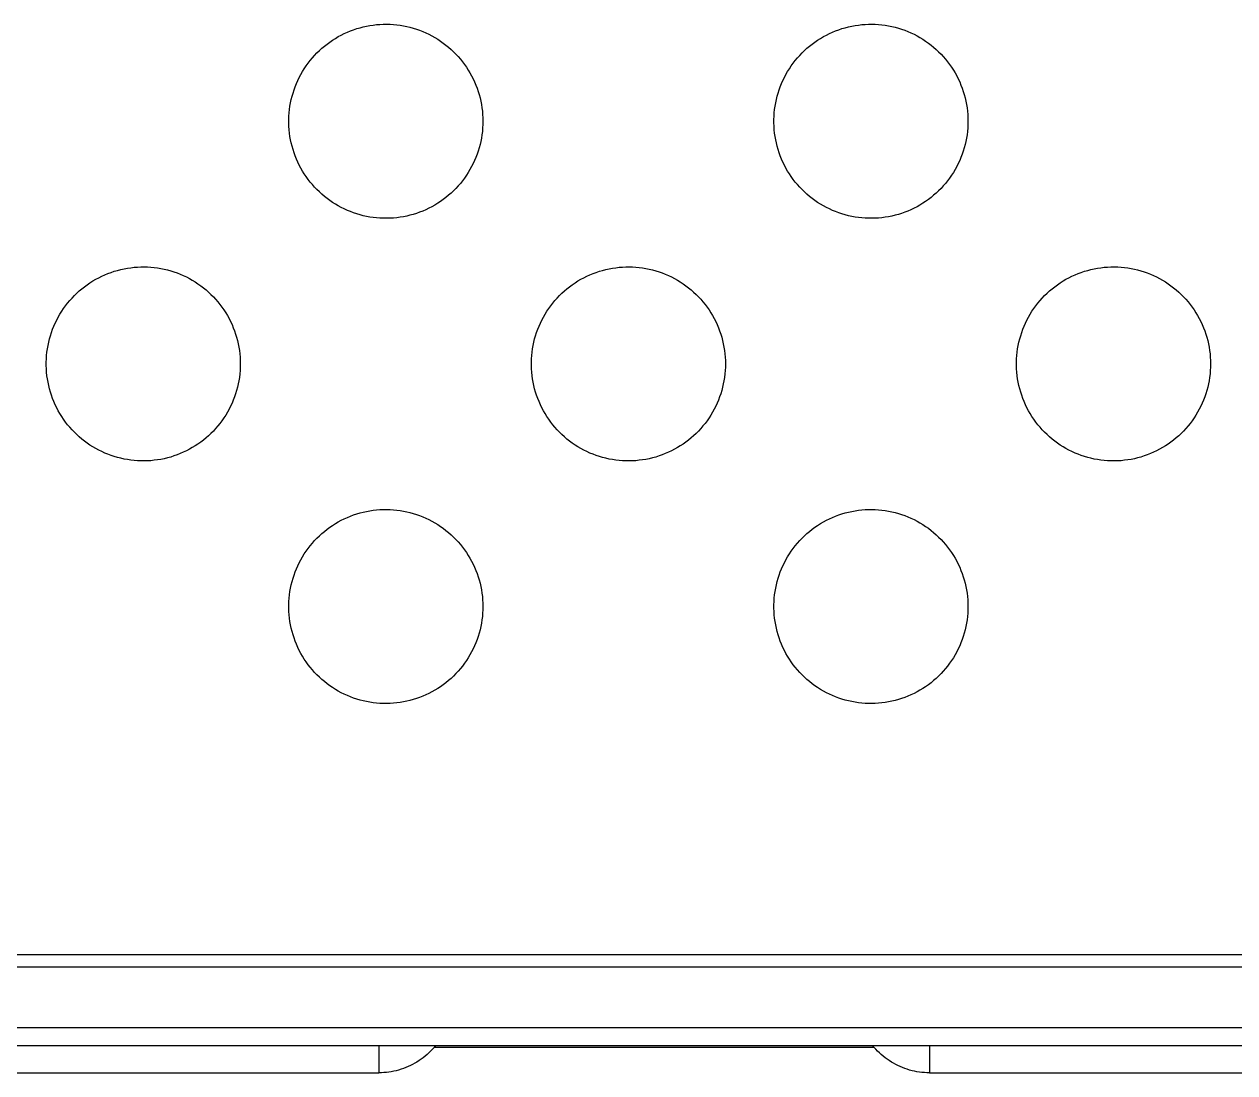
# Model space of a CAD drawing. Header units: millimetres. Extents: x -987 to 2591, y -102 to 2398.
# Drawn here: x 686.16 to 736.07, y 260.37 to 303.59 of the extents above; entities that cross this region are included whole.
import ezdxf

# ---------------------------------------------------------------- set-up
doc = ezdxf.new("R2010")
doc.units = ezdxf.units.MM
doc.header["$MEASUREMENT"] = 0
doc.layers.add('Utwórz2D linie widoczne', color=7, linetype='Continuous', true_color=0x000000)

msp = doc.modelspace()

# ---------------------------------------------------------------- linework, layer by layer
at = {"layer": 'Utwórz2D linie widoczne'}
for p, q in [((700.005, 303.446), (700.14, 303.481)), ((700.14, 303.481), (700.275, 303.511)), ((700.275, 303.511), (700.412, 303.536)), ((700.412, 303.536), (700.549, 303.556)), ((700.549, 303.556), (700.687, 303.572)), ((700.687, 303.572), (700.826, 303.583)), ((700.826, 303.583), (700.964, 303.589)), ((700.964, 303.589), (701.103, 303.59)), ((701.103, 303.59), (701.242, 303.586)), ((701.242, 303.586), (701.38, 303.578)), ((701.38, 303.578), (701.519, 303.565)), ((701.519, 303.565), (701.656, 303.547)), ((701.656, 303.547), (701.793, 303.524)), ((701.793, 303.524), (701.929, 303.496)), ((701.929, 303.496), (702.064, 303.464)), ((702.064, 303.464), (702.198, 303.427)), ((720.005, 303.446), (720.14, 303.481)), ((720.14, 303.481), (720.275, 303.511)), ((720.275, 303.511), (720.412, 303.536)), ((720.412, 303.536), (720.549, 303.556)), ((720.549, 303.556), (720.687, 303.572)), ((720.687, 303.572), (720.826, 303.583)), ((720.826, 303.583), (720.964, 303.589)), ((720.964, 303.589), (721.103, 303.59)), ((721.103, 303.59), (721.242, 303.586)), ((721.242, 303.586), (721.38, 303.578)), ((721.38, 303.578), (721.519, 303.565)), ((721.519, 303.565), (721.656, 303.547)), ((721.656, 303.547), (721.793, 303.524)), ((721.793, 303.524), (721.929, 303.496)), ((721.929, 303.496), (722.064, 303.464)), ((722.064, 303.464), (722.198, 303.427)), ((698.871, 302.933), (698.989, 303.007)), ((698.989, 303.007), (699.109, 303.077)), ((699.109, 303.077), (699.231, 303.143)), ((699.231, 303.143), (699.355, 303.205)), ((699.355, 303.205), (699.482, 303.262)), ((699.482, 303.262), (699.61, 303.315)), ((699.61, 303.315), (699.74, 303.363)), ((699.74, 303.363), (699.872, 303.407)), ((699.872, 303.407), (700.005, 303.446)), ((702.198, 303.427), (702.331, 303.386)), ((702.331, 303.386), (702.462, 303.34)), ((702.462, 303.34), (702.591, 303.289)), ((702.591, 303.289), (702.719, 303.234)), ((702.719, 303.234), (702.844, 303.174)), ((702.844, 303.174), (702.967, 303.111)), ((702.967, 303.111), (703.088, 303.043)), ((703.088, 303.043), (703.207, 302.97)), ((703.207, 302.97), (703.323, 302.894)), ((718.871, 302.933), (718.989, 303.007)), ((718.989, 303.007), (719.109, 303.077)), ((719.109, 303.077), (719.231, 303.143)), ((719.231, 303.143), (719.355, 303.205)), ((719.355, 303.205), (719.482, 303.262)), ((719.482, 303.262), (719.61, 303.315)), ((719.61, 303.315), (719.74, 303.363)), ((719.74, 303.363), (719.872, 303.407)), ((719.872, 303.407), (720.005, 303.446)), ((722.198, 303.427), (722.331, 303.386)), ((722.331, 303.386), (722.462, 303.34)), ((722.462, 303.34), (722.591, 303.289)), ((722.591, 303.289), (722.719, 303.234)), ((722.719, 303.234), (722.844, 303.174)), ((722.844, 303.174), (722.967, 303.111)), ((722.967, 303.111), (723.088, 303.043)), ((723.088, 303.043), (723.207, 302.97)), ((723.207, 302.97), (723.323, 302.894)), ((698.228, 302.406), (698.327, 302.503)), ((698.327, 302.503), (698.43, 302.597)), ((698.43, 302.597), (698.536, 302.686)), ((698.536, 302.686), (698.645, 302.772)), ((698.645, 302.772), (698.757, 302.855)), ((698.757, 302.855), (698.871, 302.933)), ((703.323, 302.894), (703.436, 302.814)), ((703.436, 302.814), (703.547, 302.73)), ((703.547, 302.73), (703.654, 302.642)), ((703.654, 302.642), (703.759, 302.55)), ((703.759, 302.55), (703.86, 302.455)), ((703.86, 302.455), (703.958, 302.357)), ((718.228, 302.406), (718.327, 302.503)), ((718.327, 302.503), (718.43, 302.597)), ((718.43, 302.597), (718.536, 302.686)), ((718.536, 302.686), (718.645, 302.772)), ((718.645, 302.772), (718.757, 302.855)), ((718.757, 302.855), (718.871, 302.933)), ((723.323, 302.894), (723.436, 302.814)), ((723.436, 302.814), (723.547, 302.73)), ((723.547, 302.73), (723.654, 302.642)), ((723.654, 302.642), (723.759, 302.55)), ((723.759, 302.55), (723.86, 302.455)), ((723.86, 302.455), (723.958, 302.357)), ((697.784, 301.873), (697.865, 301.986)), ((697.865, 301.986), (697.95, 302.096)), ((697.95, 302.096), (698.039, 302.202)), ((698.039, 302.202), (698.132, 302.306)), ((698.132, 302.306), (698.228, 302.406)), ((703.958, 302.357), (704.052, 302.255)), ((704.052, 302.255), (704.142, 302.149)), ((704.142, 302.149), (704.229, 302.041)), ((704.229, 302.041), (704.313, 301.93)), ((717.784, 301.873), (717.865, 301.986)), ((717.865, 301.986), (717.95, 302.096)), ((717.95, 302.096), (718.039, 302.202)), ((718.039, 302.202), (718.132, 302.306)), ((718.132, 302.306), (718.228, 302.406)), ((723.958, 302.357), (724.052, 302.255)), ((724.052, 302.255), (724.142, 302.149)), ((724.142, 302.149), (724.229, 302.041)), ((724.229, 302.041), (724.313, 301.93)), ((697.5, 301.397), (697.565, 301.52)), ((697.565, 301.52), (697.634, 301.64)), ((697.634, 301.64), (697.707, 301.758)), ((697.707, 301.758), (697.784, 301.873)), ((704.313, 301.93), (704.392, 301.816)), ((704.392, 301.816), (704.467, 301.699)), ((704.467, 301.699), (704.538, 301.58)), ((704.538, 301.58), (704.605, 301.458)), ((704.605, 301.458), (704.668, 301.335)), ((717.5, 301.397), (717.565, 301.52)), ((717.565, 301.52), (717.634, 301.64)), ((717.634, 301.64), (717.707, 301.758)), ((717.707, 301.758), (717.784, 301.873)), ((724.313, 301.93), (724.392, 301.816)), ((724.392, 301.816), (724.467, 301.699)), ((724.467, 301.699), (724.538, 301.58)), ((724.538, 301.58), (724.605, 301.458)), ((724.605, 301.458), (724.668, 301.335)), ((697.284, 300.885), (697.331, 301.016)), ((697.331, 301.016), (697.383, 301.145)), ((697.383, 301.145), (697.439, 301.272)), ((697.439, 301.272), (697.5, 301.397)), ((704.668, 301.335), (704.726, 301.209)), ((704.726, 301.209), (704.78, 301.081)), ((704.78, 301.081), (704.83, 300.951)), ((717.284, 300.885), (717.331, 301.016)), ((717.331, 301.016), (717.383, 301.145)), ((717.383, 301.145), (717.439, 301.272)), ((717.439, 301.272), (717.5, 301.397)), ((724.668, 301.335), (724.726, 301.209)), ((724.726, 301.209), (724.78, 301.081)), ((724.78, 301.081), (724.83, 300.951)), ((697.141, 300.349), (697.17, 300.485)), ((697.17, 300.485), (697.203, 300.62)), ((697.203, 300.62), (697.241, 300.753)), ((697.241, 300.753), (697.284, 300.885)), ((704.83, 300.951), (704.875, 300.82)), ((704.875, 300.82), (704.915, 300.687)), ((704.915, 300.687), (704.951, 300.553)), ((704.951, 300.553), (704.982, 300.417)), ((717.141, 300.349), (717.17, 300.485)), ((717.17, 300.485), (717.203, 300.62)), ((717.203, 300.62), (717.241, 300.753)), ((717.241, 300.753), (717.284, 300.885)), ((724.83, 300.951), (724.875, 300.82)), ((724.875, 300.82), (724.915, 300.687)), ((724.915, 300.687), (724.951, 300.553)), ((724.951, 300.553), (724.982, 300.417)), ((697.083, 299.937), (697.098, 300.075)), ((697.098, 300.075), (697.117, 300.212)), ((697.117, 300.212), (697.141, 300.349)), ((704.982, 300.417), (705.008, 300.281)), ((705.008, 300.281), (705.03, 300.144)), ((705.03, 300.144), (705.047, 300.006)), ((705.047, 300.006), (705.059, 299.868)), ((717.083, 299.937), (717.098, 300.075)), ((717.098, 300.075), (717.117, 300.212)), ((717.117, 300.212), (717.141, 300.349)), ((724.982, 300.417), (725.008, 300.281)), ((725.008, 300.281), (725.03, 300.144)), ((725.03, 300.144), (725.047, 300.006)), ((725.047, 300.006), (725.059, 299.868)), ((697.069, 299.66), (697.074, 299.798)), ((697.069, 299.521), (697.069, 299.66)), ((697.074, 299.382), (697.069, 299.521)), ((697.074, 299.798), (697.083, 299.937)), ((705.059, 299.868), (705.066, 299.729)), ((705.066, 299.729), (705.068, 299.59)), ((705.068, 299.59), (705.066, 299.451)), ((717.069, 299.66), (717.074, 299.798)), ((717.069, 299.521), (717.069, 299.66)), ((717.074, 299.382), (717.069, 299.521)), ((717.074, 299.798), (717.083, 299.937)), ((725.059, 299.868), (725.066, 299.729)), ((725.066, 299.729), (725.068, 299.59)), ((725.068, 299.59), (725.066, 299.451)), ((697.083, 299.243), (697.074, 299.382)), ((697.098, 299.105), (697.083, 299.243)), ((697.117, 298.968), (697.098, 299.105)), ((697.141, 298.831), (697.117, 298.968)), ((705.03, 299.036), (705.008, 298.899)), ((705.047, 299.174), (705.03, 299.036)), ((705.059, 299.313), (705.047, 299.174)), ((705.066, 299.451), (705.059, 299.313)), ((717.083, 299.243), (717.074, 299.382)), ((717.098, 299.105), (717.083, 299.243)), ((717.117, 298.968), (717.098, 299.105)), ((717.141, 298.831), (717.117, 298.968)), ((725.03, 299.036), (725.008, 298.899)), ((725.047, 299.174), (725.03, 299.036)), ((725.059, 299.313), (725.047, 299.174)), ((725.066, 299.451), (725.059, 299.313)), ((697.17, 298.695), (697.141, 298.831)), ((697.203, 298.56), (697.17, 298.695)), ((697.241, 298.427), (697.203, 298.56)), ((704.915, 298.494), (704.875, 298.361)), ((704.951, 298.628), (704.915, 298.494)), ((704.982, 298.763), (704.951, 298.628)), ((705.008, 298.899), (704.982, 298.763)), ((717.17, 298.695), (717.141, 298.831)), ((717.203, 298.56), (717.17, 298.695)), ((717.241, 298.427), (717.203, 298.56)), ((724.915, 298.494), (724.875, 298.361)), ((724.951, 298.628), (724.915, 298.494)), ((724.982, 298.763), (724.951, 298.628)), ((725.008, 298.899), (724.982, 298.763)), ((697.284, 298.295), (697.241, 298.427)), ((697.331, 298.164), (697.284, 298.295)), ((697.383, 298.035), (697.331, 298.164)), ((697.439, 297.908), (697.383, 298.035)), ((704.726, 297.972), (704.668, 297.846)), ((704.78, 298.1), (704.726, 297.972)), ((704.83, 298.229), (704.78, 298.1)), ((704.875, 298.361), (704.83, 298.229)), ((717.284, 298.295), (717.241, 298.427)), ((717.331, 298.164), (717.284, 298.295)), ((717.383, 298.035), (717.331, 298.164)), ((717.439, 297.908), (717.383, 298.035)), ((724.726, 297.972), (724.668, 297.846)), ((724.78, 298.1), (724.726, 297.972)), ((724.83, 298.229), (724.78, 298.1)), ((724.875, 298.361), (724.83, 298.229)), ((697.5, 297.783), (697.439, 297.908)), ((697.565, 297.661), (697.5, 297.783)), ((697.634, 297.54), (697.565, 297.661)), ((697.707, 297.422), (697.634, 297.54)), ((704.467, 297.481), (704.392, 297.364)), ((704.538, 297.6), (704.467, 297.481)), ((704.605, 297.722), (704.538, 297.6)), ((704.668, 297.846), (704.605, 297.722)), ((717.5, 297.783), (717.439, 297.908)), ((717.565, 297.661), (717.5, 297.783)), ((717.634, 297.54), (717.565, 297.661)), ((717.707, 297.422), (717.634, 297.54)), ((724.467, 297.481), (724.392, 297.364)), ((724.538, 297.6), (724.467, 297.481)), ((724.605, 297.722), (724.538, 297.6)), ((724.668, 297.846), (724.605, 297.722)), ((697.784, 297.307), (697.707, 297.422)), ((697.865, 297.194), (697.784, 297.307)), ((697.95, 297.085), (697.865, 297.194)), ((698.039, 296.978), (697.95, 297.085)), ((698.132, 296.874), (698.039, 296.978)), ((704.142, 297.031), (704.052, 296.926)), ((704.229, 297.139), (704.142, 297.031)), ((704.313, 297.25), (704.229, 297.139)), ((704.392, 297.364), (704.313, 297.25)), ((717.784, 297.307), (717.707, 297.422)), ((717.865, 297.194), (717.784, 297.307)), ((717.95, 297.085), (717.865, 297.194)), ((718.039, 296.978), (717.95, 297.085)), ((718.132, 296.874), (718.039, 296.978)), ((724.142, 297.031), (724.052, 296.926)), ((724.229, 297.139), (724.142, 297.031)), ((724.313, 297.25), (724.229, 297.139)), ((724.392, 297.364), (724.313, 297.25)), ((698.228, 296.774), (698.132, 296.874)), ((698.327, 296.677), (698.228, 296.774)), ((698.43, 296.584), (698.327, 296.677)), ((698.536, 296.494), (698.43, 296.584)), ((698.645, 296.408), (698.536, 296.494)), ((703.654, 296.538), (703.547, 296.45)), ((703.759, 296.63), (703.654, 296.538)), ((703.86, 296.725), (703.759, 296.63)), ((703.958, 296.824), (703.86, 296.725)), ((704.052, 296.926), (703.958, 296.824)), ((718.228, 296.774), (718.132, 296.874)), ((718.327, 296.677), (718.228, 296.774)), ((718.43, 296.584), (718.327, 296.677)), ((718.536, 296.494), (718.43, 296.584)), ((718.645, 296.408), (718.536, 296.494)), ((723.654, 296.538), (723.547, 296.45)), ((723.759, 296.63), (723.654, 296.538)), ((723.86, 296.725), (723.759, 296.63)), ((723.958, 296.824), (723.86, 296.725)), ((724.052, 296.926), (723.958, 296.824)), ((698.757, 296.326), (698.645, 296.408)), ((698.871, 296.247), (698.757, 296.326)), ((698.989, 296.173), (698.871, 296.247)), ((699.109, 296.103), (698.989, 296.173)), ((699.231, 296.037), (699.109, 296.103)), ((699.355, 295.976), (699.231, 296.037)), ((699.482, 295.918), (699.355, 295.976)), ((702.844, 296.006), (702.719, 295.946)), ((702.967, 296.07), (702.844, 296.006)), ((703.088, 296.138), (702.967, 296.07)), ((703.207, 296.21), (703.088, 296.138)), ((703.323, 296.286), (703.207, 296.21)), ((703.436, 296.366), (703.323, 296.286)), ((703.547, 296.45), (703.436, 296.366)), ((718.757, 296.326), (718.645, 296.408)), ((718.871, 296.247), (718.757, 296.326)), ((718.989, 296.173), (718.871, 296.247)), ((719.109, 296.103), (718.989, 296.173)), ((719.231, 296.037), (719.109, 296.103)), ((719.355, 295.976), (719.231, 296.037)), ((719.482, 295.918), (719.355, 295.976)), ((722.844, 296.006), (722.719, 295.946)), ((722.967, 296.07), (722.844, 296.006)), ((723.088, 296.138), (722.967, 296.07)), ((723.207, 296.21), (723.088, 296.138)), ((723.323, 296.286), (723.207, 296.21)), ((723.436, 296.366), (723.323, 296.286)), ((723.547, 296.45), (723.436, 296.366)), ((699.61, 295.865), (699.482, 295.918)), ((699.74, 295.817), (699.61, 295.865)), ((699.872, 295.773), (699.74, 295.817)), ((700.005, 295.734), (699.872, 295.773)), ((700.14, 295.699), (700.005, 295.734)), ((700.275, 295.67), (700.14, 295.699)), ((700.412, 295.644), (700.275, 295.67)), ((700.549, 295.624), (700.412, 295.644)), ((700.687, 295.608), (700.549, 295.624)), ((700.826, 295.598), (700.687, 295.608)), ((700.964, 295.591), (700.826, 295.598)), ((701.103, 295.59), (700.964, 295.591)), ((701.242, 295.594), (701.103, 295.59)), ((701.38, 295.602), (701.242, 295.594)), ((701.519, 295.616), (701.38, 295.602)), ((701.656, 295.634), (701.519, 295.616)), ((701.793, 295.656), (701.656, 295.634)), ((701.929, 295.684), (701.793, 295.656)), ((702.064, 295.716), (701.929, 295.684)), ((702.198, 295.753), (702.064, 295.716)), ((702.331, 295.795), (702.198, 295.753)), ((702.462, 295.841), (702.331, 295.795)), ((702.591, 295.891), (702.462, 295.841)), ((702.719, 295.946), (702.591, 295.891)), ((719.61, 295.865), (719.482, 295.918)), ((719.74, 295.817), (719.61, 295.865)), ((719.872, 295.773), (719.74, 295.817)), ((720.005, 295.734), (719.872, 295.773)), ((720.14, 295.699), (720.005, 295.734)), ((720.275, 295.67), (720.14, 295.699)), ((720.412, 295.644), (720.275, 295.67)), ((720.549, 295.624), (720.412, 295.644)), ((720.687, 295.608), (720.549, 295.624)), ((720.826, 295.598), (720.687, 295.608)), ((720.964, 295.591), (720.826, 295.598)), ((721.103, 295.59), (720.964, 295.591)), ((721.242, 295.594), (721.103, 295.59)), ((721.38, 295.602), (721.242, 295.594)), ((721.519, 295.616), (721.38, 295.602)), ((721.656, 295.634), (721.519, 295.616)), ((721.793, 295.656), (721.656, 295.634)), ((721.929, 295.684), (721.793, 295.656)), ((722.064, 295.716), (721.929, 295.684)), ((722.198, 295.753), (722.064, 295.716)), ((722.331, 295.795), (722.198, 295.753)), ((722.462, 295.841), (722.331, 295.795)), ((722.591, 295.891), (722.462, 295.841)), ((722.719, 295.946), (722.591, 295.891)), ((690.005, 293.446), (690.14, 293.481)), ((690.14, 293.481), (690.275, 293.511)), ((690.275, 293.511), (690.412, 293.536)), ((690.412, 293.536), (690.549, 293.556)), ((690.549, 293.556), (690.687, 293.572)), ((690.687, 293.572), (690.826, 293.583)), ((690.826, 293.583), (690.964, 293.589)), ((690.964, 293.589), (691.103, 293.59)), ((691.103, 293.59), (691.242, 293.586)), ((691.242, 293.586), (691.38, 293.578)), ((691.38, 293.578), (691.519, 293.565)), ((691.519, 293.565), (691.656, 293.547)), ((691.656, 293.547), (691.793, 293.524)), ((691.793, 293.524), (691.929, 293.496)), ((691.929, 293.496), (692.064, 293.464)), ((710.005, 293.446), (710.14, 293.481)), ((710.14, 293.481), (710.275, 293.511)), ((710.275, 293.511), (710.412, 293.536)), ((710.412, 293.536), (710.549, 293.556)), ((710.549, 293.556), (710.687, 293.572)), ((710.687, 293.572), (710.826, 293.583)), ((710.826, 293.583), (710.964, 293.589)), ((710.964, 293.589), (711.103, 293.59)), ((711.103, 293.59), (711.242, 293.586)), ((711.242, 293.586), (711.38, 293.578)), ((711.38, 293.578), (711.519, 293.565)), ((711.519, 293.565), (711.656, 293.547)), ((711.656, 293.547), (711.793, 293.524)), ((711.793, 293.524), (711.929, 293.496)), ((711.929, 293.496), (712.064, 293.464)), ((730.005, 293.446), (730.14, 293.481)), ((730.14, 293.481), (730.275, 293.511)), ((730.275, 293.511), (730.412, 293.536)), ((730.412, 293.536), (730.549, 293.556)), ((730.549, 293.556), (730.687, 293.572)), ((730.687, 293.572), (730.826, 293.583)), ((730.826, 293.583), (730.964, 293.589)), ((730.964, 293.589), (731.103, 293.59)), ((731.103, 293.59), (731.242, 293.586)), ((731.242, 293.586), (731.38, 293.578)), ((731.38, 293.578), (731.519, 293.565)), ((731.519, 293.565), (731.656, 293.547)), ((731.656, 293.547), (731.793, 293.524)), ((731.793, 293.524), (731.929, 293.496)), ((731.929, 293.496), (732.064, 293.464)), ((688.871, 292.933), (688.989, 293.007)), ((688.989, 293.007), (689.109, 293.077)), ((689.109, 293.077), (689.231, 293.143)), ((689.231, 293.143), (689.355, 293.205)), ((689.355, 293.205), (689.482, 293.262)), ((689.482, 293.262), (689.61, 293.315)), ((689.61, 293.315), (689.74, 293.363)), ((689.74, 293.363), (689.872, 293.407)), ((689.872, 293.407), (690.005, 293.446)), ((692.064, 293.464), (692.198, 293.427)), ((692.198, 293.427), (692.331, 293.386)), ((692.331, 293.386), (692.462, 293.34)), ((692.462, 293.34), (692.591, 293.289)), ((692.591, 293.289), (692.719, 293.234)), ((692.719, 293.234), (692.844, 293.174)), ((692.844, 293.174), (692.967, 293.111)), ((692.967, 293.111), (693.088, 293.043)), ((693.088, 293.043), (693.207, 292.97)), ((693.207, 292.97), (693.323, 292.894)), ((708.871, 292.933), (708.989, 293.007)), ((708.989, 293.007), (709.109, 293.077)), ((709.109, 293.077), (709.231, 293.143)), ((709.231, 293.143), (709.355, 293.205)), ((709.355, 293.205), (709.482, 293.262)), ((709.482, 293.262), (709.61, 293.315)), ((709.61, 293.315), (709.74, 293.363)), ((709.74, 293.363), (709.872, 293.407)), ((709.872, 293.407), (710.005, 293.446)), ((712.064, 293.464), (712.198, 293.427)), ((712.198, 293.427), (712.331, 293.386)), ((712.331, 293.386), (712.462, 293.34)), ((712.462, 293.34), (712.591, 293.289)), ((712.591, 293.289), (712.719, 293.234)), ((712.719, 293.234), (712.844, 293.174)), ((712.844, 293.174), (712.967, 293.111)), ((712.967, 293.111), (713.088, 293.043)), ((713.088, 293.043), (713.207, 292.97)), ((713.207, 292.97), (713.323, 292.894)), ((728.871, 292.933), (728.989, 293.007)), ((728.989, 293.007), (729.109, 293.077)), ((729.109, 293.077), (729.231, 293.143)), ((729.231, 293.143), (729.355, 293.205)), ((729.355, 293.205), (729.482, 293.262)), ((729.482, 293.262), (729.61, 293.315)), ((729.61, 293.315), (729.74, 293.363)), ((729.74, 293.363), (729.872, 293.407)), ((729.872, 293.407), (730.005, 293.446)), ((732.064, 293.464), (732.198, 293.427)), ((732.198, 293.427), (732.331, 293.386)), ((732.331, 293.386), (732.462, 293.34)), ((732.462, 293.34), (732.591, 293.289)), ((732.591, 293.289), (732.719, 293.234)), ((732.719, 293.234), (732.844, 293.174)), ((732.844, 293.174), (732.967, 293.111)), ((732.967, 293.111), (733.088, 293.043)), ((733.088, 293.043), (733.207, 292.97)), ((733.207, 292.97), (733.323, 292.894)), ((688.228, 292.406), (688.327, 292.503)), ((688.327, 292.503), (688.43, 292.597)), ((688.43, 292.597), (688.536, 292.686)), ((688.536, 292.686), (688.645, 292.772)), ((688.645, 292.772), (688.757, 292.855)), ((688.757, 292.855), (688.871, 292.933)), ((693.323, 292.894), (693.436, 292.814)), ((693.436, 292.814), (693.547, 292.73)), ((693.547, 292.73), (693.654, 292.642)), ((693.654, 292.642), (693.759, 292.55)), ((693.759, 292.55), (693.86, 292.455)), ((708.228, 292.406), (708.327, 292.503)), ((708.327, 292.503), (708.43, 292.597)), ((708.43, 292.597), (708.536, 292.686)), ((708.536, 292.686), (708.645, 292.772)), ((708.645, 292.772), (708.757, 292.855)), ((708.757, 292.855), (708.871, 292.933)), ((713.323, 292.894), (713.436, 292.814)), ((713.436, 292.814), (713.547, 292.73)), ((713.547, 292.73), (713.654, 292.642)), ((713.654, 292.642), (713.759, 292.55)), ((713.759, 292.55), (713.86, 292.455)), ((728.228, 292.406), (728.327, 292.503)), ((728.327, 292.503), (728.43, 292.597)), ((728.43, 292.597), (728.536, 292.686)), ((728.536, 292.686), (728.645, 292.772)), ((728.645, 292.772), (728.757, 292.855)), ((728.757, 292.855), (728.871, 292.933)), ((733.323, 292.894), (733.436, 292.814)), ((733.436, 292.814), (733.547, 292.73)), ((733.547, 292.73), (733.654, 292.642)), ((733.654, 292.642), (733.759, 292.55)), ((733.759, 292.55), (733.86, 292.455)), ((687.784, 291.873), (687.865, 291.986)), ((687.865, 291.986), (687.95, 292.096)), ((687.95, 292.096), (688.039, 292.202)), ((688.039, 292.202), (688.132, 292.306)), ((688.132, 292.306), (688.228, 292.406)), ((693.86, 292.455), (693.958, 292.357)), ((693.958, 292.357), (694.052, 292.255)), ((694.052, 292.255), (694.142, 292.149)), ((694.142, 292.149), (694.229, 292.041)), ((694.229, 292.041), (694.313, 291.93)), ((707.784, 291.873), (707.865, 291.986)), ((707.865, 291.986), (707.95, 292.096)), ((707.95, 292.096), (708.039, 292.202)), ((708.039, 292.202), (708.132, 292.306)), ((708.132, 292.306), (708.228, 292.406)), ((713.86, 292.455), (713.958, 292.357)), ((713.958, 292.357), (714.052, 292.255)), ((714.052, 292.255), (714.142, 292.149)), ((714.142, 292.149), (714.229, 292.041)), ((714.229, 292.041), (714.313, 291.93)), ((727.784, 291.873), (727.865, 291.986)), ((727.865, 291.986), (727.95, 292.096)), ((727.95, 292.096), (728.039, 292.202)), ((728.039, 292.202), (728.132, 292.306)), ((728.132, 292.306), (728.228, 292.406)), ((733.86, 292.455), (733.958, 292.357)), ((733.958, 292.357), (734.052, 292.255)), ((734.052, 292.255), (734.142, 292.149)), ((734.142, 292.149), (734.229, 292.041)), ((734.229, 292.041), (734.313, 291.93)), ((687.5, 291.397), (687.565, 291.52)), ((687.565, 291.52), (687.634, 291.64)), ((687.634, 291.64), (687.707, 291.758)), ((687.707, 291.758), (687.784, 291.873)), ((694.313, 291.93), (694.392, 291.816)), ((694.392, 291.816), (694.467, 291.699)), ((694.467, 291.699), (694.538, 291.58)), ((694.538, 291.58), (694.605, 291.458)), ((707.5, 291.397), (707.565, 291.52)), ((707.565, 291.52), (707.634, 291.64)), ((707.634, 291.64), (707.707, 291.758)), ((707.707, 291.758), (707.784, 291.873)), ((714.313, 291.93), (714.392, 291.816)), ((714.392, 291.816), (714.467, 291.699)), ((714.467, 291.699), (714.538, 291.58)), ((714.538, 291.58), (714.605, 291.458)), ((727.5, 291.397), (727.565, 291.52)), ((727.565, 291.52), (727.634, 291.64)), ((727.634, 291.64), (727.707, 291.758)), ((727.707, 291.758), (727.784, 291.873)), ((734.313, 291.93), (734.392, 291.816)), ((734.392, 291.816), (734.467, 291.699)), ((734.467, 291.699), (734.538, 291.58)), ((734.538, 291.58), (734.605, 291.458)), ((687.284, 290.885), (687.331, 291.016)), ((687.331, 291.016), (687.383, 291.145)), ((687.383, 291.145), (687.439, 291.272)), ((687.439, 291.272), (687.5, 291.397)), ((694.605, 291.458), (694.668, 291.335)), ((694.668, 291.335), (694.726, 291.209)), ((694.726, 291.209), (694.78, 291.081)), ((694.78, 291.081), (694.83, 290.951)), ((707.284, 290.885), (707.331, 291.016)), ((707.331, 291.016), (707.383, 291.145)), ((707.383, 291.145), (707.439, 291.272)), ((707.439, 291.272), (707.5, 291.397)), ((714.605, 291.458), (714.668, 291.335)), ((714.668, 291.335), (714.726, 291.209)), ((714.726, 291.209), (714.78, 291.081)), ((714.78, 291.081), (714.83, 290.951)), ((727.284, 290.885), (727.331, 291.016)), ((727.331, 291.016), (727.383, 291.145)), ((727.383, 291.145), (727.439, 291.272)), ((727.439, 291.272), (727.5, 291.397)), ((734.605, 291.458), (734.668, 291.335)), ((734.668, 291.335), (734.726, 291.209)), ((734.726, 291.209), (734.78, 291.081)), ((734.78, 291.081), (734.83, 290.951)), ((687.141, 290.349), (687.17, 290.485)), ((687.17, 290.485), (687.203, 290.62)), ((687.203, 290.62), (687.241, 290.753)), ((687.241, 290.753), (687.284, 290.885)), ((694.83, 290.951), (694.875, 290.82)), ((694.875, 290.82), (694.915, 290.687)), ((694.915, 290.687), (694.951, 290.553)), ((694.951, 290.553), (694.982, 290.417)), ((707.141, 290.349), (707.17, 290.485)), ((707.17, 290.485), (707.203, 290.62)), ((707.203, 290.62), (707.241, 290.753)), ((707.241, 290.753), (707.284, 290.885)), ((714.83, 290.951), (714.875, 290.82)), ((714.875, 290.82), (714.915, 290.687)), ((714.915, 290.687), (714.951, 290.553)), ((714.951, 290.553), (714.982, 290.417)), ((727.141, 290.349), (727.17, 290.485)), ((727.17, 290.485), (727.203, 290.62)), ((727.203, 290.62), (727.241, 290.753)), ((727.241, 290.753), (727.284, 290.885)), ((734.83, 290.951), (734.875, 290.82)), ((734.875, 290.82), (734.915, 290.687)), ((734.915, 290.687), (734.951, 290.553)), ((734.951, 290.553), (734.982, 290.417)), ((687.083, 289.937), (687.098, 290.075)), ((687.098, 290.075), (687.117, 290.212)), ((687.117, 290.212), (687.141, 290.349)), ((694.982, 290.417), (695.008, 290.281)), ((695.008, 290.281), (695.03, 290.144)), ((695.03, 290.144), (695.047, 290.006)), ((695.047, 290.006), (695.059, 289.868)), ((707.083, 289.937), (707.098, 290.075)), ((707.098, 290.075), (707.117, 290.212)), ((707.117, 290.212), (707.141, 290.349)), ((714.982, 290.417), (715.008, 290.281)), ((715.008, 290.281), (715.03, 290.144)), ((715.03, 290.144), (715.047, 290.006)), ((715.047, 290.006), (715.059, 289.868)), ((727.083, 289.937), (727.098, 290.075)), ((727.098, 290.075), (727.117, 290.212)), ((727.117, 290.212), (727.141, 290.349)), ((734.982, 290.417), (735.008, 290.281)), ((735.008, 290.281), (735.03, 290.144)), ((735.03, 290.144), (735.047, 290.006)), ((735.047, 290.006), (735.059, 289.868)), ((687.069, 289.66), (687.074, 289.798)), ((687.069, 289.521), (687.069, 289.66)), ((687.074, 289.382), (687.069, 289.521)), ((687.074, 289.798), (687.083, 289.937)), ((695.059, 289.868), (695.066, 289.729)), ((695.066, 289.729), (695.068, 289.59)), ((695.068, 289.59), (695.066, 289.451)), ((707.069, 289.66), (707.074, 289.798)), ((707.069, 289.521), (707.069, 289.66)), ((707.074, 289.382), (707.069, 289.521)), ((707.074, 289.798), (707.083, 289.937)), ((715.059, 289.868), (715.066, 289.729)), ((715.066, 289.729), (715.068, 289.59)), ((715.068, 289.59), (715.066, 289.451)), ((727.069, 289.66), (727.074, 289.798)), ((727.069, 289.521), (727.069, 289.66)), ((727.074, 289.382), (727.069, 289.521)), ((727.074, 289.798), (727.083, 289.937)), ((735.059, 289.868), (735.066, 289.729)), ((735.066, 289.729), (735.068, 289.59)), ((735.068, 289.59), (735.066, 289.451)), ((687.083, 289.243), (687.074, 289.382)), ((687.098, 289.105), (687.083, 289.243)), ((687.117, 288.968), (687.098, 289.105)), ((695.03, 289.036), (695.008, 288.899)), ((695.047, 289.174), (695.03, 289.036)), ((695.059, 289.313), (695.047, 289.174)), ((695.066, 289.451), (695.059, 289.313)), ((707.083, 289.243), (707.074, 289.382)), ((707.098, 289.105), (707.083, 289.243)), ((707.117, 288.968), (707.098, 289.105)), ((715.03, 289.036), (715.008, 288.899)), ((715.047, 289.174), (715.03, 289.036)), ((715.059, 289.313), (715.047, 289.174)), ((715.066, 289.451), (715.059, 289.313)), ((727.083, 289.243), (727.074, 289.382)), ((727.098, 289.105), (727.083, 289.243)), ((727.117, 288.968), (727.098, 289.105)), ((735.03, 289.036), (735.008, 288.899)), ((735.047, 289.174), (735.03, 289.036)), ((735.059, 289.313), (735.047, 289.174)), ((735.066, 289.451), (735.059, 289.313)), ((687.141, 288.831), (687.117, 288.968)), ((687.17, 288.695), (687.141, 288.831)), ((687.203, 288.56), (687.17, 288.695)), ((687.241, 288.427), (687.203, 288.56)), ((694.915, 288.494), (694.875, 288.361)), ((694.951, 288.628), (694.915, 288.494)), ((694.982, 288.763), (694.951, 288.628)), ((695.008, 288.899), (694.982, 288.763)), ((707.141, 288.831), (707.117, 288.968)), ((707.17, 288.695), (707.141, 288.831)), ((707.203, 288.56), (707.17, 288.695)), ((707.241, 288.427), (707.203, 288.56)), ((714.915, 288.494), (714.875, 288.361)), ((714.951, 288.628), (714.915, 288.494)), ((714.982, 288.763), (714.951, 288.628)), ((715.008, 288.899), (714.982, 288.763)), ((727.141, 288.831), (727.117, 288.968)), ((727.17, 288.695), (727.141, 288.831)), ((727.203, 288.56), (727.17, 288.695)), ((727.241, 288.427), (727.203, 288.56)), ((734.915, 288.494), (734.875, 288.361)), ((734.951, 288.628), (734.915, 288.494)), ((734.982, 288.763), (734.951, 288.628)), ((735.008, 288.899), (734.982, 288.763)), ((687.284, 288.295), (687.241, 288.427)), ((687.331, 288.164), (687.284, 288.295)), ((687.383, 288.035), (687.331, 288.164)), ((687.439, 287.908), (687.383, 288.035)), ((694.78, 288.1), (694.726, 287.972)), ((694.83, 288.229), (694.78, 288.1)), ((694.875, 288.361), (694.83, 288.229)), ((707.284, 288.295), (707.241, 288.427)), ((707.331, 288.164), (707.284, 288.295)), ((707.383, 288.035), (707.331, 288.164)), ((707.439, 287.908), (707.383, 288.035)), ((714.78, 288.1), (714.726, 287.972)), ((714.83, 288.229), (714.78, 288.1)), ((714.875, 288.361), (714.83, 288.229)), ((727.284, 288.295), (727.241, 288.427)), ((727.331, 288.164), (727.284, 288.295)), ((727.383, 288.035), (727.331, 288.164)), ((727.439, 287.908), (727.383, 288.035)), ((734.78, 288.1), (734.726, 287.972)), ((734.83, 288.229), (734.78, 288.1)), ((734.875, 288.361), (734.83, 288.229)), ((687.5, 287.783), (687.439, 287.908)), ((687.565, 287.661), (687.5, 287.783)), ((687.634, 287.54), (687.565, 287.661)), ((687.707, 287.422), (687.634, 287.54)), ((694.467, 287.481), (694.392, 287.364)), ((694.538, 287.6), (694.467, 287.481)), ((694.605, 287.722), (694.538, 287.6)), ((694.668, 287.846), (694.605, 287.722)), ((694.726, 287.972), (694.668, 287.846)), ((707.5, 287.783), (707.439, 287.908)), ((707.565, 287.661), (707.5, 287.783)), ((707.634, 287.54), (707.565, 287.661)), ((707.707, 287.422), (707.634, 287.54)), ((714.467, 287.481), (714.392, 287.364)), ((714.538, 287.6), (714.467, 287.481)), ((714.605, 287.722), (714.538, 287.6)), ((714.668, 287.846), (714.605, 287.722)), ((714.726, 287.972), (714.668, 287.846)), ((727.5, 287.783), (727.439, 287.908)), ((727.565, 287.661), (727.5, 287.783)), ((727.634, 287.54), (727.565, 287.661)), ((727.707, 287.422), (727.634, 287.54)), ((734.467, 287.481), (734.392, 287.364)), ((734.538, 287.6), (734.467, 287.481)), ((734.605, 287.722), (734.538, 287.6)), ((734.668, 287.846), (734.605, 287.722)), ((734.726, 287.972), (734.668, 287.846)), ((687.784, 287.307), (687.707, 287.422)), ((687.865, 287.194), (687.784, 287.307)), ((687.95, 287.085), (687.865, 287.194)), ((688.039, 286.978), (687.95, 287.085)), ((694.142, 287.031), (694.052, 286.926)), ((694.229, 287.139), (694.142, 287.031)), ((694.313, 287.25), (694.229, 287.139)), ((694.392, 287.364), (694.313, 287.25)), ((707.784, 287.307), (707.707, 287.422)), ((707.865, 287.194), (707.784, 287.307)), ((707.95, 287.085), (707.865, 287.194)), ((708.039, 286.978), (707.95, 287.085)), ((714.142, 287.031), (714.052, 286.926)), ((714.229, 287.139), (714.142, 287.031)), ((714.313, 287.25), (714.229, 287.139)), ((714.392, 287.364), (714.313, 287.25)), ((727.784, 287.307), (727.707, 287.422)), ((727.865, 287.194), (727.784, 287.307)), ((727.95, 287.085), (727.865, 287.194)), ((728.039, 286.978), (727.95, 287.085)), ((734.142, 287.031), (734.052, 286.926)), ((734.229, 287.139), (734.142, 287.031)), ((734.313, 287.25), (734.229, 287.139)), ((734.392, 287.364), (734.313, 287.25)), ((688.132, 286.874), (688.039, 286.978)), ((688.228, 286.774), (688.132, 286.874)), ((688.327, 286.677), (688.228, 286.774)), ((688.43, 286.584), (688.327, 286.677)), ((688.536, 286.494), (688.43, 286.584)), ((688.645, 286.408), (688.536, 286.494)), ((693.654, 286.538), (693.547, 286.45)), ((693.759, 286.63), (693.654, 286.538)), ((693.86, 286.725), (693.759, 286.63)), ((693.958, 286.824), (693.86, 286.725)), ((694.052, 286.926), (693.958, 286.824)), ((708.132, 286.874), (708.039, 286.978)), ((708.228, 286.774), (708.132, 286.874)), ((708.327, 286.677), (708.228, 286.774)), ((708.43, 286.584), (708.327, 286.677)), ((708.536, 286.494), (708.43, 286.584)), ((708.645, 286.408), (708.536, 286.494)), ((713.654, 286.538), (713.547, 286.45)), ((713.759, 286.63), (713.654, 286.538)), ((713.86, 286.725), (713.759, 286.63)), ((713.958, 286.824), (713.86, 286.725)), ((714.052, 286.926), (713.958, 286.824)), ((728.132, 286.874), (728.039, 286.978)), ((728.228, 286.774), (728.132, 286.874)), ((728.327, 286.677), (728.228, 286.774)), ((728.43, 286.584), (728.327, 286.677)), ((728.536, 286.494), (728.43, 286.584)), ((728.645, 286.408), (728.536, 286.494)), ((733.654, 286.538), (733.547, 286.45)), ((733.759, 286.63), (733.654, 286.538)), ((733.86, 286.725), (733.759, 286.63)), ((733.958, 286.824), (733.86, 286.725)), ((734.052, 286.926), (733.958, 286.824)), ((688.757, 286.326), (688.645, 286.408)), ((688.871, 286.247), (688.757, 286.326)), ((688.989, 286.173), (688.871, 286.247)), ((689.109, 286.103), (688.989, 286.173)), ((689.231, 286.037), (689.109, 286.103)), ((689.355, 285.976), (689.231, 286.037)), ((692.844, 286.006), (692.719, 285.946)), ((692.967, 286.07), (692.844, 286.006)), ((693.088, 286.138), (692.967, 286.07)), ((693.207, 286.21), (693.088, 286.138)), ((693.323, 286.286), (693.207, 286.21)), ((693.436, 286.366), (693.323, 286.286)), ((693.547, 286.45), (693.436, 286.366)), ((708.757, 286.326), (708.645, 286.408)), ((708.871, 286.247), (708.757, 286.326)), ((708.989, 286.173), (708.871, 286.247)), ((709.109, 286.103), (708.989, 286.173)), ((709.231, 286.037), (709.109, 286.103)), ((709.355, 285.976), (709.231, 286.037)), ((712.844, 286.006), (712.719, 285.946)), ((712.967, 286.07), (712.844, 286.006)), ((713.088, 286.138), (712.967, 286.07)), ((713.207, 286.21), (713.088, 286.138)), ((713.323, 286.286), (713.207, 286.21)), ((713.436, 286.366), (713.323, 286.286)), ((713.547, 286.45), (713.436, 286.366)), ((728.757, 286.326), (728.645, 286.408)), ((728.871, 286.247), (728.757, 286.326)), ((728.989, 286.173), (728.871, 286.247)), ((729.109, 286.103), (728.989, 286.173)), ((729.231, 286.037), (729.109, 286.103)), ((729.355, 285.976), (729.231, 286.037)), ((732.844, 286.006), (732.719, 285.946)), ((732.967, 286.07), (732.844, 286.006)), ((733.088, 286.138), (732.967, 286.07)), ((733.207, 286.21), (733.088, 286.138)), ((733.323, 286.286), (733.207, 286.21)), ((733.436, 286.366), (733.323, 286.286)), ((733.547, 286.45), (733.436, 286.366)), ((689.482, 285.918), (689.355, 285.976)), ((689.61, 285.865), (689.482, 285.918)), ((689.74, 285.817), (689.61, 285.865)), ((689.872, 285.773), (689.74, 285.817)), ((690.005, 285.734), (689.872, 285.773)), ((690.14, 285.699), (690.005, 285.734)), ((690.275, 285.67), (690.14, 285.699)), ((690.412, 285.644), (690.275, 285.67)), ((690.549, 285.624), (690.412, 285.644)), ((690.687, 285.608), (690.549, 285.624)), ((690.826, 285.598), (690.687, 285.608)), ((690.964, 285.591), (690.826, 285.598)), ((691.103, 285.59), (690.964, 285.591)), ((691.242, 285.594), (691.103, 285.59)), ((691.38, 285.602), (691.242, 285.594)), ((691.519, 285.616), (691.38, 285.602)), ((691.656, 285.634), (691.519, 285.616)), ((691.793, 285.656), (691.656, 285.634)), ((691.929, 285.684), (691.793, 285.656)), ((692.064, 285.716), (691.929, 285.684)), ((692.198, 285.753), (692.064, 285.716)), ((692.331, 285.795), (692.198, 285.753)), ((692.462, 285.841), (692.331, 285.795)), ((692.591, 285.891), (692.462, 285.841)), ((692.719, 285.946), (692.591, 285.891)), ((709.482, 285.918), (709.355, 285.976)), ((709.61, 285.865), (709.482, 285.918)), ((709.74, 285.817), (709.61, 285.865)), ((709.872, 285.773), (709.74, 285.817)), ((710.005, 285.734), (709.872, 285.773)), ((710.14, 285.699), (710.005, 285.734)), ((710.275, 285.67), (710.14, 285.699)), ((710.412, 285.644), (710.275, 285.67)), ((710.549, 285.624), (710.412, 285.644)), ((710.687, 285.608), (710.549, 285.624)), ((710.826, 285.598), (710.687, 285.608)), ((710.964, 285.591), (710.826, 285.598)), ((711.103, 285.59), (710.964, 285.591)), ((711.242, 285.594), (711.103, 285.59)), ((711.38, 285.602), (711.242, 285.594)), ((711.519, 285.616), (711.38, 285.602)), ((711.656, 285.634), (711.519, 285.616)), ((711.793, 285.656), (711.656, 285.634)), ((711.929, 285.684), (711.793, 285.656)), ((712.064, 285.716), (711.929, 285.684)), ((712.198, 285.753), (712.064, 285.716)), ((712.331, 285.795), (712.198, 285.753)), ((712.462, 285.841), (712.331, 285.795)), ((712.591, 285.891), (712.462, 285.841)), ((712.719, 285.946), (712.591, 285.891)), ((729.482, 285.918), (729.355, 285.976)), ((729.61, 285.865), (729.482, 285.918)), ((729.74, 285.817), (729.61, 285.865)), ((729.872, 285.773), (729.74, 285.817)), ((730.005, 285.734), (729.872, 285.773)), ((730.14, 285.699), (730.005, 285.734)), ((730.275, 285.67), (730.14, 285.699)), ((730.412, 285.644), (730.275, 285.67)), ((730.549, 285.624), (730.412, 285.644)), ((730.687, 285.608), (730.549, 285.624)), ((730.826, 285.598), (730.687, 285.608)), ((730.964, 285.591), (730.826, 285.598)), ((731.103, 285.59), (730.964, 285.591)), ((731.242, 285.594), (731.103, 285.59)), ((731.38, 285.602), (731.242, 285.594)), ((731.519, 285.616), (731.38, 285.602)), ((731.656, 285.634), (731.519, 285.616)), ((731.793, 285.656), (731.656, 285.634)), ((731.929, 285.684), (731.793, 285.656)), ((732.064, 285.716), (731.929, 285.684)), ((732.198, 285.753), (732.064, 285.716)), ((732.331, 285.795), (732.198, 285.753)), ((732.462, 285.841), (732.331, 285.795)), ((732.591, 285.891), (732.462, 285.841)), ((732.719, 285.946), (732.591, 285.891)), ((700.14, 283.481), (700.275, 283.511)), ((700.275, 283.511), (700.412, 283.536)), ((700.412, 283.536), (700.549, 283.556)), ((700.549, 283.556), (700.687, 283.572)), ((700.687, 283.572), (700.826, 283.583)), ((700.826, 283.583), (700.964, 283.589)), ((700.964, 283.589), (701.103, 283.59)), ((701.103, 283.59), (701.242, 283.586)), ((701.242, 283.586), (701.38, 283.578)), ((701.38, 283.578), (701.519, 283.565)), ((701.519, 283.565), (701.656, 283.547)), ((701.656, 283.547), (701.793, 283.524)), ((701.793, 283.524), (701.929, 283.496)), ((701.929, 283.496), (702.064, 283.464)), ((720.14, 283.481), (720.275, 283.511)), ((720.275, 283.511), (720.412, 283.536)), ((720.412, 283.536), (720.549, 283.556)), ((720.549, 283.556), (720.687, 283.572)), ((720.687, 283.572), (720.826, 283.583)), ((720.826, 283.583), (720.964, 283.589)), ((720.964, 283.589), (721.103, 283.59)), ((721.103, 283.59), (721.242, 283.586)), ((721.242, 283.586), (721.38, 283.578)), ((721.38, 283.578), (721.519, 283.565)), ((721.519, 283.565), (721.656, 283.547)), ((721.656, 283.547), (721.793, 283.524)), ((721.793, 283.524), (721.929, 283.496)), ((721.929, 283.496), (722.064, 283.464)), ((698.871, 282.933), (698.989, 283.007)), ((698.989, 283.007), (699.109, 283.077)), ((699.109, 283.077), (699.231, 283.143)), ((699.231, 283.143), (699.355, 283.205)), ((699.355, 283.205), (699.482, 283.262)), ((699.482, 283.262), (699.61, 283.315)), ((699.61, 283.315), (699.74, 283.363)), ((699.74, 283.363), (699.872, 283.407)), ((699.872, 283.407), (700.005, 283.446)), ((700.005, 283.446), (700.14, 283.481)), ((702.064, 283.464), (702.198, 283.427)), ((702.198, 283.427), (702.331, 283.386)), ((702.331, 283.386), (702.462, 283.34)), ((702.462, 283.34), (702.591, 283.289)), ((702.591, 283.289), (702.719, 283.234)), ((702.719, 283.234), (702.844, 283.174)), ((702.844, 283.174), (702.967, 283.111)), ((702.967, 283.111), (703.088, 283.043)), ((703.088, 283.043), (703.207, 282.97)), ((718.871, 282.933), (718.989, 283.007)), ((718.989, 283.007), (719.109, 283.077)), ((719.109, 283.077), (719.231, 283.143)), ((719.231, 283.143), (719.355, 283.205)), ((719.355, 283.205), (719.482, 283.262)), ((719.482, 283.262), (719.61, 283.315)), ((719.61, 283.315), (719.74, 283.363)), ((719.74, 283.363), (719.872, 283.407)), ((719.872, 283.407), (720.005, 283.446)), ((720.005, 283.446), (720.14, 283.481)), ((722.064, 283.464), (722.198, 283.427)), ((722.198, 283.427), (722.331, 283.386)), ((722.331, 283.386), (722.462, 283.34)), ((722.462, 283.34), (722.591, 283.289)), ((722.591, 283.289), (722.719, 283.234)), ((722.719, 283.234), (722.844, 283.174)), ((722.844, 283.174), (722.967, 283.111)), ((722.967, 283.111), (723.088, 283.043)), ((723.088, 283.043), (723.207, 282.97)), ((698.228, 282.406), (698.327, 282.503)), ((698.327, 282.503), (698.43, 282.597)), ((698.43, 282.597), (698.536, 282.686)), ((698.536, 282.686), (698.645, 282.772)), ((698.645, 282.772), (698.757, 282.855)), ((698.757, 282.855), (698.871, 282.933)), ((703.207, 282.97), (703.323, 282.894)), ((703.323, 282.894), (703.436, 282.814)), ((703.436, 282.814), (703.547, 282.73)), ((703.547, 282.73), (703.654, 282.642)), ((703.654, 282.642), (703.759, 282.55)), ((703.759, 282.55), (703.86, 282.455)), ((718.228, 282.406), (718.327, 282.503)), ((718.327, 282.503), (718.43, 282.597)), ((718.43, 282.597), (718.536, 282.686)), ((718.536, 282.686), (718.645, 282.772)), ((718.645, 282.772), (718.757, 282.855)), ((718.757, 282.855), (718.871, 282.933)), ((723.207, 282.97), (723.323, 282.894)), ((723.323, 282.894), (723.436, 282.814)), ((723.436, 282.814), (723.547, 282.73)), ((723.547, 282.73), (723.654, 282.642)), ((723.654, 282.642), (723.759, 282.55)), ((723.759, 282.55), (723.86, 282.455)), ((697.865, 281.986), (697.95, 282.096)), ((697.95, 282.096), (698.039, 282.202)), ((698.039, 282.202), (698.132, 282.306)), ((698.132, 282.306), (698.228, 282.406)), ((703.86, 282.455), (703.958, 282.357)), ((703.958, 282.357), (704.052, 282.255)), ((704.052, 282.255), (704.142, 282.149)), ((704.142, 282.149), (704.229, 282.041)), ((704.229, 282.041), (704.313, 281.93)), ((717.865, 281.986), (717.95, 282.096)), ((717.95, 282.096), (718.039, 282.202)), ((718.039, 282.202), (718.132, 282.306)), ((718.132, 282.306), (718.228, 282.406)), ((723.86, 282.455), (723.958, 282.357)), ((723.958, 282.357), (724.052, 282.255)), ((724.052, 282.255), (724.142, 282.149)), ((724.142, 282.149), (724.229, 282.041)), ((724.229, 282.041), (724.313, 281.93)), ((697.5, 281.397), (697.565, 281.52)), ((697.565, 281.52), (697.634, 281.64)), ((697.634, 281.64), (697.707, 281.758)), ((697.707, 281.758), (697.784, 281.873)), ((697.784, 281.873), (697.865, 281.986)), ((704.313, 281.93), (704.392, 281.816)), ((704.392, 281.816), (704.467, 281.699)), ((704.467, 281.699), (704.538, 281.58)), ((704.538, 281.58), (704.605, 281.458)), ((717.5, 281.397), (717.565, 281.52)), ((717.565, 281.52), (717.634, 281.64)), ((717.634, 281.64), (717.707, 281.758)), ((717.707, 281.758), (717.784, 281.873)), ((717.784, 281.873), (717.865, 281.986)), ((724.313, 281.93), (724.392, 281.816)), ((724.392, 281.816), (724.467, 281.699)), ((724.467, 281.699), (724.538, 281.58)), ((724.538, 281.58), (724.605, 281.458)), ((697.284, 280.885), (697.331, 281.016)), ((697.331, 281.016), (697.383, 281.145)), ((697.383, 281.145), (697.439, 281.272)), ((697.439, 281.272), (697.5, 281.397)), ((704.605, 281.458), (704.668, 281.335)), ((704.668, 281.335), (704.726, 281.209)), ((704.726, 281.209), (704.78, 281.081)), ((704.78, 281.081), (704.83, 280.951)), ((717.284, 280.885), (717.331, 281.016)), ((717.331, 281.016), (717.383, 281.145)), ((717.383, 281.145), (717.439, 281.272)), ((717.439, 281.272), (717.5, 281.397)), ((724.605, 281.458), (724.668, 281.335)), ((724.668, 281.335), (724.726, 281.209)), ((724.726, 281.209), (724.78, 281.081)), ((724.78, 281.081), (724.83, 280.951)), ((697.17, 280.485), (697.203, 280.62)), ((697.203, 280.62), (697.241, 280.753)), ((697.241, 280.753), (697.284, 280.885)), ((704.83, 280.951), (704.875, 280.82)), ((704.875, 280.82), (704.915, 280.687)), ((704.915, 280.687), (704.951, 280.553)), ((704.951, 280.553), (704.982, 280.417)), ((717.17, 280.485), (717.203, 280.62)), ((717.203, 280.62), (717.241, 280.753)), ((717.241, 280.753), (717.284, 280.885)), ((724.83, 280.951), (724.875, 280.82)), ((724.875, 280.82), (724.915, 280.687)), ((724.915, 280.687), (724.951, 280.553)), ((724.951, 280.553), (724.982, 280.417)), ((697.083, 279.937), (697.098, 280.075)), ((697.098, 280.075), (697.117, 280.212)), ((697.117, 280.212), (697.141, 280.349)), ((697.141, 280.349), (697.17, 280.485)), ((704.982, 280.417), (705.008, 280.281)), ((705.008, 280.281), (705.03, 280.144)), ((705.03, 280.144), (705.047, 280.006)), ((705.047, 280.006), (705.059, 279.868)), ((717.083, 279.937), (717.098, 280.075)), ((717.098, 280.075), (717.117, 280.212)), ((717.117, 280.212), (717.141, 280.349)), ((717.141, 280.349), (717.17, 280.485)), ((724.982, 280.417), (725.008, 280.281)), ((725.008, 280.281), (725.03, 280.144)), ((725.03, 280.144), (725.047, 280.006)), ((725.047, 280.006), (725.059, 279.868)), ((697.069, 279.66), (697.074, 279.798)), ((697.069, 279.521), (697.069, 279.66)), ((697.074, 279.382), (697.069, 279.521)), ((697.074, 279.798), (697.083, 279.937)), ((705.059, 279.868), (705.066, 279.729)), ((705.066, 279.729), (705.068, 279.59)), ((705.068, 279.59), (705.066, 279.451)), ((717.069, 279.66), (717.074, 279.798)), ((717.069, 279.521), (717.069, 279.66)), ((717.074, 279.382), (717.069, 279.521)), ((717.074, 279.798), (717.083, 279.937)), ((725.059, 279.868), (725.066, 279.729)), ((725.066, 279.729), (725.068, 279.59)), ((725.068, 279.59), (725.066, 279.451)), ((697.083, 279.243), (697.074, 279.382)), ((697.098, 279.105), (697.083, 279.243)), ((697.117, 278.968), (697.098, 279.105)), ((705.03, 279.036), (705.008, 278.899)), ((705.047, 279.174), (705.03, 279.036)), ((705.059, 279.313), (705.047, 279.174)), ((705.066, 279.451), (705.059, 279.313)), ((717.083, 279.243), (717.074, 279.382)), ((717.098, 279.105), (717.083, 279.243)), ((717.117, 278.968), (717.098, 279.105)), ((725.03, 279.036), (725.008, 278.899)), ((725.047, 279.174), (725.03, 279.036)), ((725.059, 279.313), (725.047, 279.174)), ((725.066, 279.451), (725.059, 279.313)), ((697.141, 278.831), (697.117, 278.968)), ((697.17, 278.695), (697.141, 278.831)), ((697.203, 278.56), (697.17, 278.695)), ((697.241, 278.427), (697.203, 278.56)), ((704.951, 278.628), (704.915, 278.494)), ((704.982, 278.763), (704.951, 278.628)), ((705.008, 278.899), (704.982, 278.763)), ((717.141, 278.831), (717.117, 278.968)), ((717.17, 278.695), (717.141, 278.831)), ((717.203, 278.56), (717.17, 278.695)), ((717.241, 278.427), (717.203, 278.56)), ((724.951, 278.628), (724.915, 278.494)), ((724.982, 278.763), (724.951, 278.628)), ((725.008, 278.899), (724.982, 278.763)), ((697.284, 278.295), (697.241, 278.427)), ((697.331, 278.164), (697.284, 278.295)), ((697.383, 278.035), (697.331, 278.164)), ((697.439, 277.908), (697.383, 278.035)), ((704.78, 278.1), (704.726, 277.972)), ((704.83, 278.229), (704.78, 278.1)), ((704.875, 278.361), (704.83, 278.229)), ((704.915, 278.494), (704.875, 278.361)), ((717.284, 278.295), (717.241, 278.427)), ((717.331, 278.164), (717.284, 278.295)), ((717.383, 278.035), (717.331, 278.164)), ((717.439, 277.908), (717.383, 278.035)), ((724.78, 278.1), (724.726, 277.972)), ((724.83, 278.229), (724.78, 278.1)), ((724.875, 278.361), (724.83, 278.229)), ((724.915, 278.494), (724.875, 278.361)), ((697.5, 277.783), (697.439, 277.908)), ((697.565, 277.661), (697.5, 277.783)), ((697.634, 277.54), (697.565, 277.661)), ((697.707, 277.422), (697.634, 277.54)), ((704.538, 277.6), (704.467, 277.481)), ((704.605, 277.722), (704.538, 277.6)), ((704.668, 277.846), (704.605, 277.722)), ((704.726, 277.972), (704.668, 277.846)), ((717.5, 277.783), (717.439, 277.908)), ((717.565, 277.661), (717.5, 277.783)), ((717.634, 277.54), (717.565, 277.661)), ((717.707, 277.422), (717.634, 277.54)), ((724.538, 277.6), (724.467, 277.481)), ((724.605, 277.722), (724.538, 277.6)), ((724.668, 277.846), (724.605, 277.722)), ((724.726, 277.972), (724.668, 277.846)), ((697.784, 277.307), (697.707, 277.422)), ((697.865, 277.194), (697.784, 277.307)), ((697.95, 277.085), (697.865, 277.194)), ((698.039, 276.978), (697.95, 277.085)), ((704.142, 277.031), (704.052, 276.926)), ((704.229, 277.139), (704.142, 277.031)), ((704.313, 277.25), (704.229, 277.139)), ((704.392, 277.364), (704.313, 277.25)), ((704.467, 277.481), (704.392, 277.364)), ((717.784, 277.307), (717.707, 277.422)), ((717.865, 277.194), (717.784, 277.307)), ((717.95, 277.085), (717.865, 277.194)), ((718.039, 276.978), (717.95, 277.085)), ((724.142, 277.031), (724.052, 276.926)), ((724.229, 277.139), (724.142, 277.031)), ((724.313, 277.25), (724.229, 277.139)), ((724.392, 277.364), (724.313, 277.25)), ((724.467, 277.481), (724.392, 277.364)), ((698.132, 276.874), (698.039, 276.978)), ((698.228, 276.774), (698.132, 276.874)), ((698.327, 276.677), (698.228, 276.774)), ((698.43, 276.584), (698.327, 276.677)), ((698.536, 276.494), (698.43, 276.584)), ((703.654, 276.538), (703.547, 276.45)), ((703.759, 276.63), (703.654, 276.538)), ((703.86, 276.725), (703.759, 276.63)), ((703.958, 276.824), (703.86, 276.725)), ((704.052, 276.926), (703.958, 276.824)), ((718.132, 276.874), (718.039, 276.978)), ((718.228, 276.774), (718.132, 276.874)), ((718.327, 276.677), (718.228, 276.774)), ((718.43, 276.584), (718.327, 276.677)), ((718.536, 276.494), (718.43, 276.584)), ((723.654, 276.538), (723.547, 276.45)), ((723.759, 276.63), (723.654, 276.538)), ((723.86, 276.725), (723.759, 276.63)), ((723.958, 276.824), (723.86, 276.725)), ((724.052, 276.926), (723.958, 276.824)), ((698.645, 276.408), (698.536, 276.494)), ((698.757, 276.326), (698.645, 276.408)), ((698.871, 276.247), (698.757, 276.326)), ((698.989, 276.173), (698.871, 276.247)), ((699.109, 276.103), (698.989, 276.173)), ((699.231, 276.037), (699.109, 276.103)), ((699.355, 275.976), (699.231, 276.037)), ((702.844, 276.006), (702.719, 275.946)), ((702.967, 276.07), (702.844, 276.006)), ((703.088, 276.138), (702.967, 276.07)), ((703.207, 276.21), (703.088, 276.138)), ((703.323, 276.286), (703.207, 276.21)), ((703.436, 276.366), (703.323, 276.286)), ((703.547, 276.45), (703.436, 276.366)), ((718.645, 276.408), (718.536, 276.494)), ((718.757, 276.326), (718.645, 276.408)), ((718.871, 276.247), (718.757, 276.326)), ((718.989, 276.173), (718.871, 276.247)), ((719.109, 276.103), (718.989, 276.173)), ((719.231, 276.037), (719.109, 276.103)), ((719.355, 275.976), (719.231, 276.037)), ((722.844, 276.006), (722.719, 275.946)), ((722.967, 276.07), (722.844, 276.006)), ((723.088, 276.138), (722.967, 276.07)), ((723.207, 276.21), (723.088, 276.138)), ((723.323, 276.286), (723.207, 276.21)), ((723.436, 276.366), (723.323, 276.286)), ((723.547, 276.45), (723.436, 276.366)), ((699.482, 275.918), (699.355, 275.976)), ((699.61, 275.865), (699.482, 275.918)), ((699.74, 275.817), (699.61, 275.865)), ((699.872, 275.773), (699.74, 275.817)), ((700.005, 275.734), (699.872, 275.773)), ((700.14, 275.699), (700.005, 275.734)), ((700.275, 275.67), (700.14, 275.699)), ((700.412, 275.644), (700.275, 275.67)), ((700.549, 275.624), (700.412, 275.644)), ((700.687, 275.608), (700.549, 275.624)), ((700.826, 275.598), (700.687, 275.608)), ((700.964, 275.591), (700.826, 275.598)), ((701.103, 275.59), (700.964, 275.591)), ((701.242, 275.594), (701.103, 275.59)), ((701.38, 275.602), (701.242, 275.594)), ((701.519, 275.616), (701.38, 275.602)), ((701.656, 275.634), (701.519, 275.616)), ((701.793, 275.656), (701.656, 275.634)), ((701.929, 275.684), (701.793, 275.656)), ((702.064, 275.716), (701.929, 275.684)), ((702.198, 275.753), (702.064, 275.716)), ((702.331, 275.795), (702.198, 275.753)), ((702.462, 275.841), (702.331, 275.795)), ((702.591, 275.891), (702.462, 275.841)), ((702.719, 275.946), (702.591, 275.891)), ((719.482, 275.918), (719.355, 275.976)), ((719.61, 275.865), (719.482, 275.918)), ((719.74, 275.817), (719.61, 275.865)), ((719.872, 275.773), (719.74, 275.817)), ((720.005, 275.734), (719.872, 275.773)), ((720.14, 275.699), (720.005, 275.734)), ((720.275, 275.67), (720.14, 275.699)), ((720.412, 275.644), (720.275, 275.67)), ((720.549, 275.624), (720.412, 275.644)), ((720.687, 275.608), (720.549, 275.624)), ((720.826, 275.598), (720.687, 275.608)), ((720.964, 275.591), (720.826, 275.598)), ((721.103, 275.59), (720.964, 275.591)), ((721.242, 275.594), (721.103, 275.59)), ((721.38, 275.602), (721.242, 275.594)), ((721.519, 275.616), (721.38, 275.602)), ((721.656, 275.634), (721.519, 275.616)), ((721.793, 275.656), (721.656, 275.634)), ((721.929, 275.684), (721.793, 275.656)), ((722.064, 275.716), (721.929, 275.684)), ((722.198, 275.753), (722.064, 275.716)), ((722.331, 275.795), (722.198, 275.753)), ((722.462, 275.841), (722.331, 275.795)), ((722.591, 275.891), (722.462, 275.841)), ((722.719, 275.946), (722.591, 275.891)), ((923.95, 265.242), (557.824, 265.242)), ((558.333, 264.742), (923.481, 264.742)), ((554.887, 262.242), (926.887, 262.242)), ((550.485, 261.499), (930.487, 261.499)), ((554.487, 261.501), (926.487, 261.501)), ((700.78, 261.499), (700.78, 260.374)), ((702.687, 261.058), (702.607, 260.994)), ((702.766, 261.125), (702.687, 261.058)), ((702.842, 261.195), (702.766, 261.125)), ((702.916, 261.268), (702.842, 261.195)), ((702.987, 261.342), (702.916, 261.268)), ((703.056, 261.42), (702.987, 261.342)), ((703.122, 261.499), (703.056, 261.42)), ((703.068, 261.433), (721.193, 261.433)), ((721.204, 261.42), (721.138, 261.499)), ((721.273, 261.342), (721.204, 261.42)), ((721.344, 261.268), (721.273, 261.342)), ((721.418, 261.195), (721.344, 261.268)), ((721.494, 261.125), (721.418, 261.195)), ((721.573, 261.058), (721.494, 261.125)), ((721.654, 260.994), (721.573, 261.058)), ((723.48, 261.499), (723.48, 260.374)), ((701.793, 260.55), (701.696, 260.517)), ((701.89, 260.587), (701.793, 260.55)), ((701.985, 260.627), (701.89, 260.587)), ((702.079, 260.67), (701.985, 260.627)), ((702.172, 260.716), (702.079, 260.67)), ((702.262, 260.766), (702.172, 260.716)), ((702.351, 260.818), (702.262, 260.766)), ((702.438, 260.874), (702.351, 260.818)), ((702.524, 260.933), (702.438, 260.874)), ((702.607, 260.994), (702.524, 260.933)), ((721.737, 260.933), (721.654, 260.994)), ((721.822, 260.874), (721.737, 260.933)), ((721.909, 260.818), (721.822, 260.874)), ((721.998, 260.766), (721.909, 260.818)), ((722.089, 260.716), (721.998, 260.766)), ((722.181, 260.67), (722.089, 260.716)), ((722.275, 260.627), (722.181, 260.67)), ((722.371, 260.587), (722.275, 260.627)), ((722.467, 260.55), (722.371, 260.587)), ((722.565, 260.517), (722.467, 260.55)), ((666.78, 260.374), (700.78, 260.374)), ((700.884, 260.376), (700.78, 260.374)), ((700.987, 260.381), (700.884, 260.376)), ((701.09, 260.39), (700.987, 260.381)), ((701.192, 260.403), (701.09, 260.39)), ((701.294, 260.419), (701.192, 260.403)), ((701.396, 260.438), (701.294, 260.419)), ((701.497, 260.461), (701.396, 260.438)), ((701.597, 260.487), (701.497, 260.461)), ((701.696, 260.517), (701.597, 260.487)), ((722.664, 260.487), (722.565, 260.517)), ((722.764, 260.461), (722.664, 260.487)), ((722.865, 260.438), (722.764, 260.461)), ((722.966, 260.419), (722.865, 260.438)), ((723.068, 260.403), (722.966, 260.419)), ((723.171, 260.39), (723.068, 260.403)), ((723.274, 260.381), (723.171, 260.39)), ((723.377, 260.376), (723.274, 260.381)), ((723.48, 260.374), (723.377, 260.376)), ((723.48, 260.374), (757.48, 260.374))]:
    msp.add_line(p, q, dxfattribs=at)

doc.saveas('drawing.dxf')
